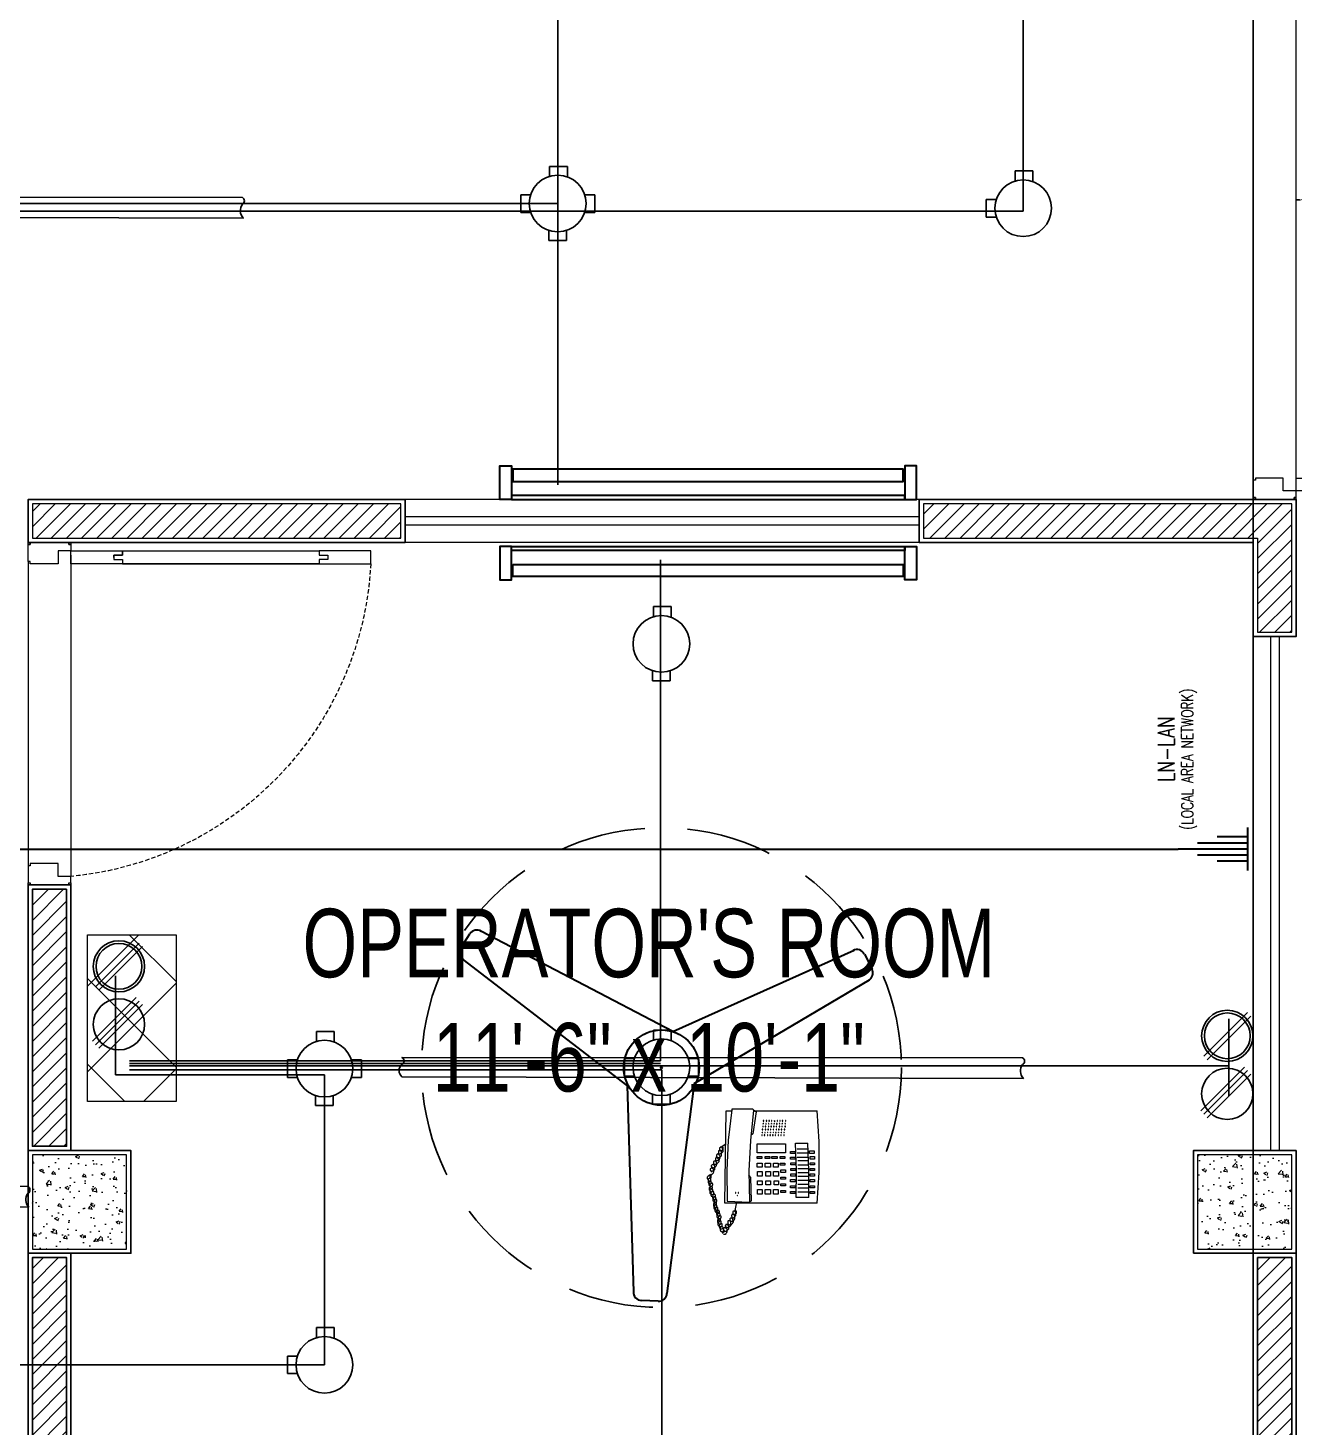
# Model space of a CAD drawing. Header units: inches. Extents: x 1078 to 5607, y 633 to 1543.
# Drawn here: x 1781.8 to 1929.5, y 1075.5 to 1238.9 of the extents above; entities that cross this region are included whole.
import ezdxf

# ---------------------------------------------------------------- set-up
doc = ezdxf.new("R2010")
doc.units = ezdxf.units.IN
doc.header["$MEASUREMENT"] = 0
doc.linetypes.add('DASHED', pattern=[0.75, 0.5, -0.25])
doc.linetypes.add('PHANTOMX2', pattern=[5, 2.5, -0.5, 0.5, -0.5, 0.5, -0.5])
doc.layers.get('Defpoints').update_dxf_attribs({"lineweight": 0})
for name, color, linetype in [('Cables', 7, 'Continuous'), ('COLLUM', 1, 'Continuous'), ('Layer 1', 7, 'Continuous'), ('Sockets', 7, 'Continuous'), ('wall 05', 3, 'Continuous')]:
    doc.layers.add(name, color=color, linetype=linetype)
for name, color, linetype, lineweight in [('dim-8', 18, 'Continuous', 15), ('DOOR', 115, 'Continuous', 15), ('E-CF-Ceiling-Fan', 42, 'Continuous', 30), ('E-LAN', 6, 'Continuous', 30), ('E-WTL-Wall-Tube-Light', 7, 'Continuous', 30), ('Glass', 142, 'Continuous', 9), ('grid', 9, 'Continuous', 13), ('HACTH', 8, 'Continuous', 9), ('Parapet', 6, 'Continuous', 15), ('Plaster Line', 5, 'Continuous', 15), ('Switchboard', 30, 'Continuous', 13), ('WINDOW', 140, 'Continuous', 9)]:
    doc.layers.add(name, color=color, linetype=linetype, lineweight=lineweight)
doc.styles.add('Swiss721', font='swisscl.ttf')
doc.styles.add('TAVE1', font='ROMANS.shx', dxfattribs={"width": 0.75})
pattern_1 = [(45, (-138306.2722, -170547.4057), (-0.8838834765, 0.8838834765), [])]

# ---------------------------------------------------------------- blocks, each defined once
blk = doc.blocks.new('A$C0AFB10A6')
at = {"layer": 'Defpoints'}
for points in [[(0.25, 72), (0.25, 71.75), (0, 71.75), (0, 72)], [(5, 72), (5, 71.75), (4.75, 71.75), (4.75, 72)], [(0.25, 2), (0.25, 2.25), (0, 2.25), (0, 2)], [(5, 2), (5, 2.25), (4.75, 2.25), (4.75, 2)]]:
    blk.add_lwpolyline(points, close=True, dxfattribs=at)
at = {"layer": 'DOOR'}
for points in [[(5, 71), (3.5, 71), (3.5, 69.5), (0.25, 69.5), (0.25, 69.75), (0, 69.75), (0, 71.75), (0.25, 71.75), (0.25, 72), (4.75, 72), (4.75, 71.75), (5, 71.75), (5, 71)], [(10, 70.25), (10, 70), (11, 70), (11, 69.5), (5, 69.5), (5, 71), (11, 71), (11, 70.5), (10, 70.5), (10, 70.25), (10, 70.5), (11, 70.5), (11, 71), (32, 71), (32, 70.5), (33, 70.5), (33, 70), (32, 70), (32, 69.5), (11, 69.5), (40, 69.5), (40, 70), (35.99, 70.5), (35.99, 71), (32, 71)], [(5, 3), (3.5, 3), (3.5, 4.5), (0.25, 4.5), (0.25, 4.25), (0, 4.25), (0, 2.25), (0.25, 2.25), (0.25, 2), (4.75, 2), (4.75, 2.25), (5, 2.25), (5, 3)], [(10, 3.75), (10, 3.5), (11, 3.5), (11, 3), (5, 3), (5, 4.5), (11, 4.5), (11, 4), (10, 4), (10, 3.75), (10, 4), (11, 4), (11, 4.5), (32, 4.5), (32, 4), (33, 4), (33, 3.5), (32, 3.5), (32, 3), (11, 3), (40, 3), (40, 3.5), (35.99, 4), (35.99, 4.5), (32, 4.5)]]:
    blk.add_lwpolyline(points, dxfattribs=at)
at = {"layer": 'DOOR', "linetype": 'DASHED', "lineweight": 0}
for centre, start, end in [((5.83, 71.2), 268.6039, 357.1539), ((5.83, 2.8), 2.8461, 91.3961)]:
    blk.add_arc(centre, 34.21, start, end, dxfattribs=at)
at = {"layer": 'HACTH', "lineweight": 0, "ltscale": 10}
for p, q in [((5, 3), (5, 71)), ((0, 3.03), (0, 69.75))]:
    blk.add_line(p, q, dxfattribs=at)
blk = doc.blocks.new('A$C5AAA0143')
at = {"layer": 'Defpoints'}
for points in [[(-39.75, 5), (-40, 5), (-40, 4.75), (-39.75, 4.75)], [(0, 5), (-0.25, 5), (-0.25, 4.75), (0, 4.75)], [(-39.75, 0.25), (-40, 0.25), (-40, 0), (-39.75, 0)], [(0, 0.25), (-0.25, 0.25), (-0.25, 0), (0, 0)]]:
    blk.add_lwpolyline(points, close=True, dxfattribs=at)
at = {"layer": 'DOOR'}
for points in [[(-1.75, 10), (-2, 10), (-2, 11), (-2.5, 11), (-2.5, 5), (-1, 5), (-1, 11), (-1.5, 11), (-1.5, 10), (-1.75, 10), (-1.5, 10), (-1.5, 11), (-1, 11), (-1, 33.99), (-1.5, 33.99), (-1.5, 34.99), (-2, 34.99), (-2, 33.99), (-2.5, 33.99), (-2.5, 11), (-2.5, 39.99), (-1, 39.99), (-1, 33.99)], [(-39, 5), (-39, 3.5), (-37.5, 3.5), (-37.5, 0.25), (-37.75, 0.25), (-37.75, 0), (-39.75, 0), (-39.75, 0.25), (-40, 0.25), (-40, 4.75), (-39.75, 4.75), (-39.75, 5), (-39, 5)], [(-1, 5), (-1, 3.5), (-2.5, 3.5), (-2.5, 0.25), (-2.25, 0.25), (-2.25, 0), (-0.25, 0), (-0.25, 0.25), (0, 0.25), (0, 4.75), (-0.25, 4.75), (-0.25, 5), (-1, 5)]]:
    blk.add_lwpolyline(points, dxfattribs=at)
at = {"layer": 'DOOR', "linetype": 'DASHED', "lineweight": 0}
blk.add_arc((-0.49, 1.36), 38.68, 92.9729, 174.603, dxfattribs=at)
at = {"layer": 'HACTH', "lineweight": 0, "ltscale": 10}
for p, q in [((-1.5, 5), (-39, 5)), ((-2.25, 0), (-37.75, 0))]:
    blk.add_line(p, q, dxfattribs=at)
blk = doc.blocks.new('CF')
for p, q in [((-23.84, 14.22), (-22.76, 15.89)), ((1.35, 4.29), (-21.39, 16.19)), ((1.35, 4.29), (22.9, 13.97)), ((24.1, 13.48), (25.01, 11.71)), ((-4.07, -2.11), (-23.55, 12.84)), ((3.87, -1.9), (24.71, 10.43)), ((-4.07, -2.11), (-3.33, -26.62)), ((3.87, -1.9), (0.65, -26.82)), ((-0.39, -27.76), (-2.38, -27.66))]:
    blk.add_line(p, q)
for radius in [4.48, 0.0888]:
    blk.add_circle((0, 0), radius)
for centre, radius, start, end in [((-21.93, 15.35), 0.996, 57.1351, 147.1351), ((-23.01, 13.68), 0.996, 147.1351, 237.1351), ((23.21, 13.03), 0.996, 27.1351, 117.1351), ((24.09, 11.25), 1.03, 299.2548, 26.4357), ((-2.33, -26.67), 0.996, 177.1351, 267.1351), ((-0.34, -26.77), 0.996, 267.1351, 357.1351)]:
    blk.add_arc(centre, radius, start, end)
blk = doc.blocks.new('A$C63C712C3')
at = {"ltscale": 2}
for p, q in [((39.8, 42), (33.8, 42)), ((39.8, 15.9), (33.8, 15.9)), ((1230.6, 42), (1236.6, 42)), ((1230.6, 15.9), (1236.6, 15.9))]:
    blk.add_line(p, q, dxfattribs=at)
for points in [[(35.5, 102.6), (0, 102.6), (0, 0), (35.5, 0)], [(35.5, 102.6), (1235.5, 102.6), (1235.5, 90.2), (35.5, 90.2)], [(1235.5, 102.6), (1270.9, 102.6), (1270.9, 0), (1235.5, 0)], [(39.8, 47.6), (1230.6, 47.6), (1230.6, 10.1), (39.8, 10.1)]]:
    blk.add_lwpolyline(points, close=True, dxfattribs=at)
blk = doc.blocks.new('TELEPHONE')
at = {"layer": 'Layer 1', "lineweight": 9}
for points in [[(10.26, 13.32), (10.14, 13.32), (10.08, 13.26), (10.02, 13.26), (9.96, 13.2), (9.9, 13.14), (9.84, 13.08), (9.78, 12.96), (9.78, 12.84), (9.84, 12.72), (9.84, 12.66), (9.9, 12.6), (9.96, 12.54)], [(10.5, 13.62), (10.32, 13.62), (10.26, 13.56), (10.2, 13.5), (10.08, 13.38), (10.08, 13.02), (10.14, 12.9), (10.2, 12.84)], [(10.44, 13.08), (10.44, 13.14), (10.38, 13.2), (10.32, 13.26), (10.26, 13.26), (10.2, 13.32), (10.14, 13.32)], [(10.74, 14.04), (10.68, 14.04), (10.56, 13.98), (10.5, 13.98), (10.32, 13.8), (10.32, 13.5), (10.38, 13.38), (10.38, 13.32), (10.44, 13.26)], [(10.44, 13.26), (10.68, 13.26), (10.68, 13.38), (10.74, 13.38)], [(10.44, 12.96), (10.44, 13.08)], [(10.92, 14.4), (10.74, 14.4), (10.62, 14.34), (10.62, 14.28), (10.56, 14.22), (10.5, 14.1), (10.5, 13.86), (10.56, 13.8), (10.62, 13.74), (10.68, 13.68)], [(10.68, 13.5), (10.68, 13.56), (10.62, 13.62), (10.5, 13.62)], [(10.92, 13.92), (10.86, 13.98), (10.8, 14.04), (10.68, 14.04)], [(10.68, 13.68), (10.74, 13.68), (10.74, 13.62), (10.8, 13.62), (10.8, 13.68), (10.86, 13.68), (10.92, 13.74), (10.92, 13.8)], [(10.74, 13.38), (10.74, 13.44), (10.68, 13.5)], [(10.8, 14.1), (10.8, 14.04), (10.98, 14.04), (10.98, 14.1), (11.04, 14.1), (11.04, 14.34)], [(11.1, 13.5), (11.16, 13.5), (11.28, 13.62), (11.28, 13.68), (11.34, 13.68), (11.34, 13.98), (11.28, 13.98), (11.28, 14.04), (11.22, 14.1), (11.16, 14.1), (11.1, 14.16), (10.92, 14.16), (10.86, 14.1), (10.8, 14.1)], [(10.92, 13.8), (10.92, 13.92)], [(11.1, 13.8), (11.04, 13.8), (11.04, 13.74), (10.98, 13.68), (10.98, 13.62), (11.04, 13.56)], [(11.04, 13.56), (11.04, 13.5), (11.1, 13.5)], [(11.16, 13.2), (11.28, 13.2), (11.34, 13.26), (11.46, 13.38), (11.46, 13.56), (11.4, 13.62), (11.4, 13.68), (11.34, 13.74), (11.28, 13.74), (11.28, 13.8), (11.1, 13.8)], [(11.22, 13.5), (11.16, 13.5), (11.1, 13.44)], [(11.1, 13.44), (11.1, 13.26)], [(11.1, 13.26), (11.1, 13.2), (11.16, 13.2)], [(11.22, 12.96), (11.22, 12.9), (11.4, 12.9), (11.46, 12.96), (11.52, 13.02), (11.52, 13.08), (11.58, 13.14), (11.58, 13.32), (11.52, 13.38), (11.52, 13.44), (11.46, 13.44), (11.4, 13.5), (11.16, 13.5)], [(11.34, 13.2), (11.28, 13.2), (11.28, 13.14), (11.22, 13.14), (11.22, 12.96)], [(11.34, 12.6), (11.46, 12.6), (11.52, 12.66), (11.58, 12.72), (11.64, 12.78), (11.64, 13.02), (11.58, 13.08), (11.52, 13.14), (11.46, 13.2), (11.34, 13.2)], [(9.66, 12.06), (9.54, 12.06), (9.42, 11.94), (9.42, 11.7), (9.48, 11.7), (9.48, 11.64), (9.6, 11.64)], [(9.42, 10.68), (9.6, 11.64)], [(9.9, 12.48), (9.72, 12.48), (9.48, 12.24), (9.48, 11.88), (9.6, 11.76)], [(10.02, 12.9), (9.9, 12.9), (9.78, 12.84), (9.72, 12.78), (9.66, 12.72), (9.66, 12.66), (9.6, 12.6), (9.6, 12.36), (9.66, 12.24), (9.66, 12.18), (9.72, 12.12)], [(9.6, 11.76), (9.66, 11.7), (9.78, 11.7), (9.78, 11.76), (9.84, 11.76), (9.84, 11.82)], [(9.84, 12), (9.78, 12.06), (9.66, 12.06)], [(9.72, 12.12), (9.96, 12.12), (9.96, 12.18), (10.02, 12.24)], [(9.96, 12.36), (9.96, 12.48), (9.78, 12.48)], [(9.84, 11.82), (9.84, 12)], [(10.02, 12.24), (10.02, 12.3), (9.96, 12.36)], [(10.2, 12.78), (10.14, 12.84), (10.14, 12.9), (10.02, 12.9)], [(10.2, 12.84), (10.38, 12.84), (10.44, 12.9), (10.44, 12.96)], [(11.34, 12.6), (11.28, 12.54), (11.22, 12.48), (11.22, 12.3)], [(11.22, 12.3), (11.28, 12.3), (11.28, 12.24)], [(11.4, 12.84), (11.28, 12.84), (11.28, 12.78)], [(11.28, 12.24), (11.34, 12.24), (11.4, 12.3), (11.46, 12.3), (11.52, 12.36), (11.52, 12.42), (11.58, 12.48), (11.58, 12.66), (11.52, 12.72), (11.52, 12.78), (11.46, 12.84), (11.4, 12.84)], [(11.28, 12.78), (11.28, 12.66), (11.34, 12.6)], [(11.4, 11.94), (11.46, 11.94), (11.52, 12), (11.58, 12), (11.64, 12.06), (11.64, 12.12), (11.7, 12.18), (11.7, 12.42), (11.64, 12.42), (11.64, 12.48), (11.58, 12.54), (11.52, 12.54), (11.46, 12.6), (11.34, 12.6)], [(11.4, 12.24), (11.34, 12.18), (11.34, 12.06), (11.4, 12)], [(11.46, 11.64), (11.52, 11.64), (11.58, 11.7), (11.64, 11.7), (11.7, 11.76), (11.7, 11.82), (11.76, 11.88), (11.76, 12.06), (11.7, 12.12), (11.7, 12.18), (11.64, 12.24), (11.58, 12.24), (11.52, 12.3), (11.46, 12.3), (11.4, 12.24)], [(11.4, 12), (11.4, 11.94)], [(11.46, 11.94), (11.4, 11.88), (11.4, 11.7)], [(11.4, 11.7), (11.46, 11.7), (11.46, 11.64)], [(11.52, 12), (11.46, 11.94)], [(11.64, 11.28), (11.76, 11.28), (11.82, 11.34), (11.88, 11.4), (11.88, 11.46), (11.94, 11.52), (11.94, 11.7), (11.88, 11.76), (11.88, 11.82), (11.82, 11.82), (11.76, 11.88), (11.52, 11.88)], [(11.64, 11.58), (11.58, 11.52)], [(11.58, 11.52), (11.58, 11.34)], [(11.7, 11.7), (11.7, 11.64), (11.64, 11.64)], [(11.76, 10.98), (11.82, 10.98), (11.88, 11.04), (11.94, 11.04), (12, 11.1), (12, 11.16), (12.06, 11.22), (12.06, 11.4), (12, 11.46), (12, 11.52), (11.94, 11.52), (11.88, 11.58), (11.82, 11.58), (11.76, 11.64), (11.7, 11.64), (11.64, 11.58), (11.7, 11.58)], [(0, 10.8), (-0.24, 7.2), (-0.24, 3.6), (0, 0)], [(0, 10.8), (10.8, 10.8)], [(0.96, 10.14), (2.46, 10.14)], [(0.96, 10.14), (0.96, 6.96), (1.08, 3.78)], [(2.46, 10.14), (2.4, 6.96), (2.52, 3.78)], [(7.44, -0.06), (7.8, 3.48), (7.98, 7.02), (7.92, 10.62)], [(7.68, 10.5), (7.92, 10.68)], [(7.68, 10.5), (7.74, 7.8), (7.98, 7.5)], [(7.98, 10.68), (7.92, 10.68), (7.92, 10.62)], [(10.44, 10.56), (7.98, 10.68)], [(9.3, 9.9), (9.36, 9.84), (9.36, 9.9), (9.3, 9.9)], [(9.96, -0.12), (10.38, 3.42), (10.56, 6.96), (10.5, 10.5)], [(10.5, 10.5), (10.5, 10.56), (10.44, 10.56)], [(10.8, 10.8), (10.62, 0)], [(11.58, 11.34), (11.58, 11.28), (11.64, 11.28)], [(11.76, 11.28), (11.7, 11.22), (11.7, 11.04)], [(11.7, 11.04), (11.76, 10.98)], [(11.76, 10.62), (11.7, 10.56), (11.7, 10.38)], [(11.7, 10.38), (11.76, 10.38), (11.76, 10.32)], [(11.82, 11.34), (11.82, 11.28), (11.76, 11.28)], [(11.88, 10.92), (11.76, 10.92), (11.76, 10.86)], [(11.76, 10.32), (11.82, 10.32), (11.88, 10.38), (11.94, 10.38), (12, 10.44), (12, 10.5), (12.06, 10.56), (12.06, 10.74), (12, 10.8), (12, 10.86), (11.94, 10.92), (11.88, 10.92)], [(11.76, 10.86), (11.76, 10.74)], [(11.76, 10.74), (11.82, 10.68)], [(11.82, 10.68), (11.76, 10.62)], [(11.82, 10.68), (11.94, 10.68), (12.06, 10.8), (12.12, 10.86), (12.12, 11.1), (12.06, 11.16), (12, 11.22), (12, 11.28), (11.88, 11.28), (11.82, 11.34)], [(11.88, 10.08), (11.88, 10.02), (11.94, 10.02), (12, 10.08), (12.06, 10.08), (12.12, 10.14), (12.12, 10.2), (12.18, 10.26), (12.18, 10.5), (12.12, 10.5), (12.12, 10.56), (12.06, 10.62), (12, 10.62), (11.94, 10.68), (11.82, 10.68)], [(11.94, 10.38), (11.88, 10.38), (11.88, 10.32), (11.82, 10.26), (11.82, 10.14), (11.88, 10.08)], [(11.94, 10.02), (11.88, 9.96), (11.88, 9.84), (11.94, 9.78), (11.94, 9.72)], [(11.94, 9.72), (12, 9.72), (12.06, 9.78), (12.12, 9.78), (12.18, 9.84), (12.18, 9.9), (12.24, 9.96), (12.24, 10.2), (12.18, 10.2), (12.18, 10.26), (12.12, 10.32), (12.06, 10.32), (12, 10.38), (11.94, 10.38)], [(12, 10.08), (11.94, 10.02)], [(12.12, 9.42), (12.18, 9.42), (12.24, 9.48), (12.3, 9.48), (12.36, 9.54), (12.42, 9.6), (12.42, 9.84), (12.36, 9.9), (12.36, 9.96), (12.3, 9.96), (12.24, 10.02), (12.18, 10.02), (12.12, 10.08), (12.06, 10.08), (12, 10.02)], [(0.84, 9.42), (0.3, 9.42), (0.3, 9.66), (0.84, 9.66)], [(0.84, 8.76), (0.3, 8.76), (0.3, 9), (0.84, 9)], [(0.84, 8.04), (0.3, 8.04), (0.3, 8.28), (0.84, 8.28)], [(0.84, 9.66), (0.84, 9.42)], [(0.84, 9), (0.84, 8.76)], [(0.84, 8.28), (0.84, 8.04)], [(2.28, 9.48), (1.08, 9.48)], [(2.28, 9), (1.08, 9)], [(2.28, 8.58), (1.08, 8.58)], [(3.12, 9.42), (2.58, 9.42), (2.58, 9.66), (3.12, 9.66)], [(3.12, 8.76), (2.58, 8.76), (2.58, 9), (3.12, 9)], [(3.12, 8.04), (2.58, 8.04), (2.58, 8.28), (3.12, 8.28)], [(3.12, 9.66), (3.12, 9.42)], [(3.12, 9), (3.12, 8.76)], [(3.12, 8.28), (3.12, 8.04)], [(4.26, 9.3), (3.72, 9.3), (3.72, 9.54), (4.26, 9.54)], [(4.26, 8.52), (3.72, 8.52), (3.72, 8.76), (4.26, 8.76)], [(4.26, 9.54), (4.26, 9.3)], [(4.26, 8.76), (4.26, 8.52)], [(4.5, 8.64), (5.04, 8.64)], [(4.5, 8.16), (4.5, 8.64)], [(4.56, 9.72), (5.1, 9.72)], [(4.56, 9.18), (4.56, 9.72)], [(5.1, 9.18), (4.56, 9.18)], [(5.04, 8.64), (5.04, 8.16)], [(5.1, 9.72), (5.1, 9.18)], [(6.06, 9.18), (5.46, 9.18), (5.46, 9.72), (6.06, 9.72)], [(6, 8.16), (5.46, 8.16), (5.46, 8.64), (6, 8.64)], [(6, 8.64), (6, 8.16)], [(6.06, 9.72), (6.06, 9.18)], [(6.96, 9.18), (6.42, 9.18), (6.42, 9.72), (6.96, 9.72)], [(6.96, 8.16), (6.42, 8.16), (6.42, 8.64), (6.96, 8.64)], [(6.96, 9.72), (6.96, 9.18)], [(6.96, 8.64), (6.96, 8.16)], [(9.24, 9.6), (9.18, 9.6), (9.18, 9.54), (9.24, 9.54), (9.24, 9.6)], [(9.18, 9.6), (9.18, 9.6)], [(9.54, 9.6), (9.48, 9.6), (9.48, 9.54), (9.54, 9.54), (9.54, 9.6)], [(9.48, 9.6), (9.48, 9.6)], [(12.12, 9.72), (12.06, 9.66), (12.06, 9.48)], [(12.06, 9.48), (12.12, 9.48), (12.12, 9.42)], [(12.18, 9.78), (12.12, 9.72)], [(12.3, 9.48), (12.3, 9.42), (12.24, 9.42), (12.24, 9.36), (12.18, 9.3), (12.18, 9.24), (12.24, 9.18)], [(12.3, 8.82), (12.24, 8.76), (12.24, 8.7), (12.18, 8.64), (12.18, 8.58), (12.24, 8.52)], [(12.36, 9.06), (12.3, 9.06), (12.24, 9)], [(12.24, 9), (12.24, 8.94), (12.3, 8.88), (12.3, 8.82), (12.36, 8.82)], [(12.24, 8.52), (12.24, 8.46), (12.3, 8.46)], [(12.36, 8.82), (12.42, 8.82), (12.42, 8.88), (12.48, 8.88), (12.6, 9), (12.6, 9.24), (12.54, 9.3), (12.54, 9.36), (12.48, 9.42), (12.42, 9.42), (12.36, 9.48), (12.3, 9.48)], [(12.3, 8.46), (12.36, 8.46), (12.42, 8.52), (12.48, 8.58), (12.54, 8.64), (12.54, 8.94), (12.42, 9.06), (12.36, 9.06)], [(12.42, 8.52), (12.36, 8.46)], [(12.36, 8.46), (12.36, 8.22)], [(12.36, 8.22), (12.36, 8.16), (12.42, 8.16)], [(12.42, 7.5), (12.6, 7.5), (12.72, 7.62), (12.78, 7.62), (12.78, 7.68), (12.84, 7.74), (12.84, 7.92), (12.78, 7.98), (12.78, 8.04), (12.72, 8.1), (12.66, 8.16), (12.6, 8.16), (12.48, 8.22)], [(12.48, 8.22), (12.42, 8.22), (12.42, 8.16)], [(0.84, 7.38), (0.3, 7.38), (0.3, 7.62), (0.84, 7.62)], [(0.84, 6.72), (0.3, 6.72), (0.3, 6.96), (0.84, 6.96)], [(0.84, 7.62), (0.84, 7.38)], [(0.84, 6.96), (0.84, 6.72)], [(2.28, 8.1), (1.08, 8.1)], [(2.28, 7.62), (1.08, 7.62)], [(2.28, 7.2), (1.08, 7.2)], [(2.28, 6.72), (1.08, 6.72)], [(3.06, 7.38), (2.52, 7.38), (2.52, 7.62), (3.06, 7.62)], [(3.06, 6.72), (2.52, 6.72), (2.52, 6.96), (3.06, 6.96)], [(3.06, 7.62), (3.06, 7.38)], [(3.06, 6.96), (3.06, 6.72)], [(4.26, 7.74), (3.72, 7.74), (3.72, 7.98), (4.26, 7.98)], [(4.26, 6.9), (3.72, 6.9), (3.72, 7.2), (4.26, 7.2)], [(4.26, 7.98), (4.26, 7.74)], [(4.26, 7.2), (4.26, 6.9)], [(5.04, 8.16), (4.5, 8.16)], [(4.5, 7.62), (5.1, 7.62)], [(4.5, 7.08), (4.5, 7.62)], [(5.1, 7.08), (4.5, 7.08)], [(4.56, 6.6), (5.1, 6.6)], [(4.56, 6.12), (4.56, 6.6)], [(5.1, 7.62), (5.1, 7.08)], [(5.1, 6.6), (5.1, 6.12)], [(6, 7.08), (5.46, 7.08), (5.46, 7.62), (6, 7.62)], [(6.06, 6.12), (5.46, 6.12), (5.46, 6.6), (6.06, 6.6)], [(6, 7.62), (6, 7.08)], [(6.06, 6.6), (6.06, 6.12)], [(6.96, 7.08), (6.42, 7.08), (6.42, 7.62), (6.96, 7.62)], [(7.02, 6.12), (6.42, 6.12), (6.42, 6.6), (7.02, 6.6)], [(6.96, 7.62), (6.96, 7.08)], [(7.02, 6.6), (7.02, 6.12)], [(12.18, 6.66), (12.06, 6.66), (12, 6.6), (11.94, 6.6), (11.88, 6.54), (11.82, 6.48), (11.76, 6.42), (11.76, 6.36), (11.7, 6.24), (11.7, 6.18), (11.76, 6.12), (11.76, 6), (11.88, 5.88)], [(12.36, 7.08), (12.3, 7.02), (12.12, 7.02), (12.06, 6.96), (12, 6.9), (11.94, 6.84), (11.94, 6.48), (12, 6.42), (12, 6.36), (12.06, 6.3)], [(12.36, 7.44), (12.3, 7.44), (12.12, 7.26), (12.12, 7.2), (12.06, 7.14), (12.06, 6.9), (12.12, 6.84), (12.18, 6.78), (12.24, 6.72)], [(12.06, 6.3), (12.12, 6.3), (12.18, 6.24), (12.24, 6.3), (12.3, 6.3), (12.3, 6.36), (12.36, 6.42), (12.36, 6.48), (12.3, 6.54)], [(12.3, 6.54), (12.3, 6.6), (12.24, 6.6), (12.24, 6.66), (12.12, 6.66)], [(12.48, 6.96), (12.42, 6.96), (12.42, 7.02), (12.36, 7.02), (12.36, 7.08), (12.3, 7.08), (12.24, 7.02)], [(12.24, 6.72), (12.24, 6.66), (12.36, 6.66), (12.36, 6.72), (12.42, 6.72), (12.48, 6.78), (12.48, 6.84)], [(12.48, 7.86), (12.42, 7.86), (12.36, 7.8)], [(12.36, 7.8), (12.36, 7.5), (12.42, 7.5)], [(12.42, 8.16), (12.42, 7.92)], [(12.42, 7.92), (12.42, 7.86), (12.48, 7.86)], [(12.48, 6.84), (12.48, 6.96)], [(0.84, 6.06), (0.3, 6.06), (0.3, 6.3), (0.84, 6.3)], [(0.84, 5.34), (0.3, 5.34), (0.3, 5.64), (0.84, 5.64)], [(0.9, 4.68), (0.36, 4.68), (0.36, 4.98), (0.9, 4.98)], [(0.84, 6.3), (0.84, 6.06)], [(0.84, 5.64), (0.84, 5.34)], [(0.9, 4.98), (0.9, 4.68)], [(2.28, 6.3), (1.08, 6.3)], [(2.28, 5.82), (1.08, 5.82)], [(2.34, 5.4), (1.08, 5.4)], [(2.34, 4.92), (1.14, 4.92)], [(3.06, 6.06), (2.52, 6.06), (2.52, 6.3), (3.06, 6.3)], [(3.12, 5.4), (2.58, 5.4), (2.58, 5.64), (3.12, 5.64)], [(3.12, 4.74), (2.58, 4.74), (2.58, 4.98), (3.12, 4.98)], [(3.06, 6.3), (3.06, 6.06)], [(3.12, 5.64), (3.12, 5.4)], [(3.12, 4.98), (3.12, 4.74)], [(3.72, 4.92), (7.02, 4.92)], [(3.72, 3.84), (3.72, 4.92)], [(4.32, 6.12), (3.78, 6.12), (3.78, 6.36), (4.32, 6.36)], [(4.32, 5.34), (3.78, 5.34), (3.78, 5.58), (4.32, 5.58)], [(4.32, 6.36), (4.32, 6.12)], [(4.32, 5.58), (4.32, 5.34)], [(5.1, 6.12), (4.56, 6.12)], [(4.68, 5.58), (5.28, 5.58)], [(4.68, 5.34), (4.68, 5.58)], [(5.28, 5.34), (4.68, 5.34)], [(5.28, 5.58), (5.28, 5.34)], [(6.06, 5.34), (5.52, 5.34), (5.52, 5.58), (6.06, 5.58)], [(6.06, 5.58), (6.06, 5.34)], [(7.02, 5.34), (6.48, 5.34), (6.48, 5.58), (7.02, 5.58)], [(7.02, 5.58), (7.02, 5.34)], [(7.02, 4.92), (7.02, 3.84)], [(11.46, 5.04), (11.34, 5.04), (11.28, 4.98), (11.22, 4.98), (10.98, 4.74), (10.98, 4.56), (11.04, 4.5), (11.04, 4.38), (11.16, 4.26)], [(11.58, 5.46), (11.52, 5.46), (11.4, 5.4), (11.34, 5.4), (11.28, 5.34), (11.22, 5.28), (11.16, 5.22), (11.16, 4.8), (11.28, 4.68)], [(11.76, 5.82), (11.64, 5.82), (11.52, 5.76), (11.46, 5.76), (11.4, 5.7), (11.4, 5.58), (11.34, 5.52), (11.34, 5.28), (11.4, 5.22), (11.46, 5.16), (11.46, 5.1)], [(11.52, 4.92), (11.52, 4.98), (11.46, 4.98), (11.46, 5.04), (11.34, 5.04)], [(11.94, 6.24), (11.76, 6.24), (11.7, 6.18), (11.46, 5.94), (11.46, 5.76), (11.52, 5.7), (11.52, 5.64), (11.58, 5.52), (11.64, 5.52)], [(11.46, 5.1), (11.52, 5.1), (11.52, 5.04), (11.64, 5.04), (11.64, 5.1), (11.7, 5.1), (11.7, 5.16), (11.76, 5.16), (11.76, 5.22)], [(11.76, 5.34), (11.7, 5.34), (11.7, 5.4), (11.64, 5.4), (11.64, 5.46), (11.52, 5.46)], [(11.52, 4.8), (11.52, 4.92)], [(11.64, 5.52), (11.64, 5.46), (11.82, 5.46), (11.82, 5.52), (11.88, 5.52), (11.88, 5.7)], [(11.88, 5.7), (11.88, 5.76), (11.82, 5.76), (11.82, 5.82), (11.7, 5.82)], [(11.76, 5.22), (11.76, 5.34)], [(12.12, 6.12), (12.12, 6.18), (12.06, 6.18), (12.06, 6.24), (11.94, 6.24)], [(2.52, 3.78), (1.08, 3.78)], [(2.34, 4.44), (1.14, 4.44)], [(7.02, 3.84), (3.72, 3.84)], [(11.1, 4.14), (10.68, 3.84)], [(11.22, 4.62), (11.1, 4.62), (10.98, 4.5), (10.98, 4.26), (11.04, 4.2), (11.1, 4.2), (11.1, 4.14)], [(11.16, 4.26), (11.34, 4.26), (11.34, 4.32), (11.4, 4.32), (11.4, 4.5)], [(11.4, 4.5), (11.4, 4.56), (11.34, 4.56), (11.34, 4.62), (11.22, 4.62)], [(11.28, 4.68), (11.52, 4.68), (11.52, 4.8)], [(3.72, 1.8), (3.78, 1.8), (3.78, 1.86), (3.72, 1.86), (3.72, 1.8)], [(3.78, 2.16), (3.84, 2.16), (3.84, 2.22), (3.78, 2.22), (3.78, 2.16)], [(3.84, 2.82), (3.9, 2.82), (3.9, 2.88), (3.84, 2.88), (3.84, 2.82)], [(4.08, 1.8), (4.14, 1.8), (4.14, 1.86), (4.08, 1.86), (4.08, 1.8)], [(4.14, 2.16), (4.2, 2.16), (4.2, 2.22), (4.14, 2.22), (4.14, 2.16)], [(4.2, 2.82), (4.26, 2.82), (4.26, 2.88), (4.2, 2.88), (4.2, 2.82)], [(4.38, 1.8), (4.44, 1.8), (4.44, 1.86), (4.38, 1.86), (4.38, 1.8)], [(4.44, 2.16), (4.5, 2.16), (4.5, 2.22), (4.44, 2.22), (4.44, 2.16)], [(4.5, 2.82), (4.56, 2.82), (4.56, 2.88), (4.5, 2.88), (4.5, 2.82)], [(4.74, 2.16), (4.8, 2.16), (4.8, 2.22), (4.74, 2.22), (4.74, 2.16)], [(4.74, 1.8), (4.8, 1.8), (4.8, 1.86), (4.74, 1.86), (4.74, 1.8)], [(4.8, 2.52), (4.86, 2.52), (4.86, 2.58), (4.8, 2.58), (4.8, 2.52)], [(4.86, 2.82), (4.92, 2.82), (4.92, 2.88), (4.86, 2.88), (4.86, 2.82)], [(5.04, 1.8), (5.1, 1.8), (5.1, 1.86), (5.04, 1.86), (5.04, 1.8)], [(5.1, 2.52), (5.16, 2.52), (5.16, 2.58), (5.1, 2.52)], [(5.1, 2.16), (5.16, 2.16), (5.16, 2.22), (5.1, 2.22), (5.1, 2.16)], [(5.16, 2.82), (5.22, 2.82), (5.22, 2.88), (5.16, 2.88), (5.16, 2.82)], [(5.34, 1.8), (5.4, 1.8), (5.4, 1.86), (5.34, 1.86), (5.34, 1.8)], [(5.4, 2.16), (5.46, 2.16), (5.46, 2.22), (5.4, 2.22), (5.4, 2.16)], [(5.46, 2.82), (5.52, 2.82), (5.52, 2.88), (5.46, 2.88), (5.46, 2.82)], [(5.64, 1.8), (5.7, 1.8), (5.7, 1.86), (5.64, 1.86), (5.64, 1.8)], [(5.7, 2.16), (5.76, 2.16), (5.76, 2.22), (5.7, 2.22), (5.7, 2.16)], [(5.76, 2.82), (5.82, 2.82), (5.82, 2.88), (5.76, 2.88), (5.76, 2.82)], [(5.76, 2.52), (5.82, 2.52), (5.76, 2.58), (5.76, 2.52)], [(6, 2.16), (6.06, 2.16), (6.06, 2.22), (6, 2.22), (6, 2.16)], [(6, 1.8), (6.06, 1.8), (6.06, 1.86), (6, 1.86), (6, 1.8)], [(6.06, 2.52), (6.12, 2.52), (6.12, 2.58), (6.06, 2.58), (6.06, 2.52)], [(6.12, 2.82), (6.18, 2.82), (6.18, 2.88), (6.12, 2.88), (6.12, 2.82)], [(6.3, 1.8), (6.36, 1.8), (6.36, 1.86), (6.3, 1.86), (6.3, 1.8)], [(6.36, 2.16), (6.42, 2.16), (6.42, 2.22), (6.36, 2.22), (6.36, 2.16)], [(6.42, 2.82), (6.48, 2.82), (6.48, 2.88), (6.42, 2.88), (6.42, 2.82)], [(7.14, 0.12), (7.5, 2.7)], [(7.5, 2.7), (7.74, 2.88)], [(7.32, 0), (0, 0)], [(3.72, 1.2), (3.66, 1.2), (3.66, 1.14), (3.72, 1.14), (3.72, 1.2)], [(3.66, 1.2), (3.66, 1.2)], [(3.72, 1.5), (3.78, 1.5), (3.72, 1.56), (3.72, 1.5)], [(4.08, 1.2), (4.02, 1.2), (4.02, 1.14), (4.08, 1.14), (4.08, 1.2)], [(4.02, 1.2), (4.02, 1.2)], [(4.38, 1.2), (4.32, 1.2), (4.32, 1.14), (4.38, 1.14), (4.38, 1.2)], [(4.32, 1.2), (4.32, 1.2)], [(4.38, 1.5), (4.44, 1.5), (4.38, 1.56), (4.38, 1.5)], [(4.68, 1.2), (4.62, 1.2), (4.62, 1.14), (4.68, 1.14), (4.68, 1.2)], [(4.62, 1.2), (4.62, 1.2)], [(4.68, 1.5), (4.74, 1.5), (4.74, 1.56), (4.68, 1.56), (4.68, 1.5)], [(4.92, 1.2), (4.98, 1.2), (4.98, 1.14), (5.04, 1.2), (4.92, 1.2)], [(5.34, 1.2), (5.28, 1.2), (5.28, 1.14), (5.34, 1.14), (5.34, 1.2)], [(5.28, 1.2), (5.28, 1.2)], [(5.64, 1.2), (5.58, 1.2), (5.58, 1.14), (5.64, 1.14), (5.64, 1.2)], [(5.58, 1.2), (5.58, 1.2)], [(5.64, 1.5), (5.7, 1.5), (5.64, 1.56), (5.64, 1.5)], [(5.94, 1.2), (5.88, 1.2), (5.88, 1.14), (5.94, 1.14), (5.94, 1.2)], [(5.88, 1.2), (5.88, 1.2)], [(5.94, 1.5), (6, 1.5), (6, 1.56), (5.94, 1.56), (5.94, 1.5)], [(6.3, 1.2), (6.24, 1.2), (6.24, 1.14), (6.3, 1.14), (6.3, 1.2)], [(6.24, 1.2), (6.24, 1.2)], [(7.44, -0.12), (7.14, 0.12)], [(10.62, 0), (10.02, 0)], [(7.44, -0.06), (7.44, -0.12), (7.5, -0.18)], [(7.5, -0.18), (9.96, -0.18), (9.96, -0.12)]]:
    blk.add_lwpolyline(points, dxfattribs=at)
for points, knots in [([(9.96, 12.54), (9.96, 12.54), (10.02, 12.54), (10.02, 12.54), (10.18, 12.52), (10.22, 12.56), (10.2, 12.72), (10.2, 12.72), (10.2, 12.78), (10.2, 12.78)], [0, 0, 0, 0, 1, 1, 1, 2, 2, 2, 3, 3, 3, 3]), ([(12.24, 9.18), (12.24, 9.18), (12.24, 9.12), (12.24, 9.12), (12.24, 9.12), (12.36, 9.12), (12.36, 9.12), (12.5, 9.29), (12.56, 9.22), (12.54, 9.42), (12.54, 9.42), (12.54, 9.6), (12.54, 9.6), (12.54, 9.6), (12.48, 9.66), (12.48, 9.66), (12.48, 9.66), (12.42, 9.72), (12.42, 9.72), (12.42, 9.72), (12.3, 9.72), (12.3, 9.72), (12.3, 9.72), (12.24, 9.78), (12.24, 9.78), (12.24, 9.78), (12.18, 9.78), (12.18, 9.78), (12.18, 9.78), (12.12, 9.72), (12.12, 9.72)], [0, 0, 0, 0, 1, 1, 1, 2, 2, 2, 3, 3, 3, 4, 4, 4, 5, 5, 5, 6, 6, 6, 7, 7, 7, 8, 8, 8, 9, 9, 9, 10, 10, 10, 10]), ([(12.42, 8.16), (12.42, 8.16), (12.48, 8.16), (12.48, 8.16), (12.75, 8.43), (12.64, 8.25), (12.66, 8.64), (12.66, 8.64), (12.66, 8.7), (12.66, 8.7), (12.66, 8.7), (12.6, 8.7), (12.6, 8.7), (12.6, 8.7), (12.54, 8.76), (12.54, 8.76), (12.54, 8.76), (12.48, 8.82), (12.48, 8.82), (12.48, 8.82), (12.3, 8.82), (12.3, 8.82)], [0, 0, 0, 0, 1, 1, 1, 2, 2, 2, 3, 3, 3, 4, 4, 4, 5, 5, 5, 6, 6, 6, 7, 7, 7, 7]), ([(12.48, 7.86), (12.48, 7.86), (12.54, 7.86), (12.54, 7.86), (12.81, 8.13), (12.7, 7.96), (12.72, 8.34), (12.72, 8.34), (12.72, 8.4), (12.72, 8.4), (12.72, 8.4), (12.66, 8.4), (12.66, 8.4), (12.66, 8.4), (12.6, 8.46), (12.6, 8.46), (12.6, 8.46), (12.54, 8.46), (12.54, 8.46), (12.54, 8.46), (12.48, 8.52), (12.48, 8.52), (12.48, 8.52), (12.42, 8.52), (12.42, 8.52)], [0, 0, 0, 0, 1, 1, 1, 2, 2, 2, 3, 3, 3, 4, 4, 4, 5, 5, 5, 6, 6, 6, 7, 7, 7, 8, 8, 8, 8]), ([(12.36, 7.44), (12.36, 7.44), (12.42, 7.44), (12.42, 7.44), (12.6, 7.63), (12.52, 7.49), (12.54, 7.8), (12.54, 7.8), (12.48, 7.86), (12.48, 7.86)], [0, 0, 0, 0, 1, 1, 1, 2, 2, 2, 3, 3, 3, 3]), ([(11.88, 5.88), (11.88, 5.88), (11.94, 5.88), (11.94, 5.88), (12.1, 5.86), (12.14, 5.9), (12.12, 6.06), (12.12, 6.06), (12.12, 6.12), (12.12, 6.12)], [0, 0, 0, 0, 1, 1, 1, 2, 2, 2, 3, 3, 3, 3]), ([(3.84, 2.52), (3.84, 2.52), (3.9, 2.52), (3.9, 2.52), (3.9, 2.52), (3.84, 2.52), (3.84, 2.52), (3.84, 2.52), (3.84, 2.58), (3.84, 2.58), (3.84, 2.58), (3.84, 2.52), (3.84, 2.52)], [0, 0, 0, 0, 1, 1, 1, 2, 2, 2, 3, 3, 3, 4, 4, 4, 4]), ([(4.14, 2.52), (4.14, 2.52), (4.2, 2.52), (4.2, 2.52), (4.2, 2.52), (4.2, 2.58), (4.2, 2.58), (4.2, 2.58), (4.2, 2.52), (4.2, 2.52), (4.2, 2.52), (4.14, 2.52), (4.14, 2.52)], [0, 0, 0, 0, 1, 1, 1, 2, 2, 2, 3, 3, 3, 4, 4, 4, 4]), ([(4.5, 2.52), (4.5, 2.52), (4.56, 2.52), (4.56, 2.52), (4.56, 2.52), (4.5, 2.52), (4.5, 2.52), (4.5, 2.52), (4.5, 2.58), (4.5, 2.58), (4.5, 2.58), (4.5, 2.52), (4.5, 2.52)], [0, 0, 0, 0, 1, 1, 1, 2, 2, 2, 3, 3, 3, 4, 4, 4, 4]), ([(5.4, 2.52), (5.4, 2.52), (5.46, 2.52), (5.46, 2.52), (5.46, 2.52), (5.46, 2.58), (5.46, 2.58), (5.46, 2.58), (5.46, 2.52), (5.46, 2.52), (5.46, 2.52), (5.4, 2.52), (5.4, 2.52)], [0, 0, 0, 0, 1, 1, 1, 2, 2, 2, 3, 3, 3, 4, 4, 4, 4]), ([(6.36, 2.52), (6.36, 2.52), (6.42, 2.52), (6.42, 2.52), (6.42, 2.52), (6.42, 2.58), (6.42, 2.58), (6.42, 2.58), (6.42, 2.52), (6.42, 2.52), (6.42, 2.52), (6.36, 2.52), (6.36, 2.52)], [0, 0, 0, 0, 1, 1, 1, 2, 2, 2, 3, 3, 3, 4, 4, 4, 4]), ([(4.02, 1.5), (4.02, 1.5), (4.08, 1.5), (4.08, 1.5), (4.08, 1.5), (4.08, 1.56), (4.08, 1.56), (4.08, 1.56), (4.08, 1.5), (4.08, 1.5), (4.08, 1.5), (4.02, 1.5), (4.02, 1.5)], [0, 0, 0, 0, 1, 1, 1, 2, 2, 2, 3, 3, 3, 4, 4, 4, 4]), ([(4.98, 1.5), (4.98, 1.5), (5.04, 1.5), (5.04, 1.5), (5.04, 1.5), (5.04, 1.56), (5.04, 1.56), (5.04, 1.56), (5.04, 1.5), (5.04, 1.5), (5.04, 1.5), (4.98, 1.5), (4.98, 1.5)], [0, 0, 0, 0, 1, 1, 1, 2, 2, 2, 3, 3, 3, 4, 4, 4, 4]), ([(5.28, 1.5), (5.28, 1.5), (5.34, 1.5), (5.34, 1.5), (5.34, 1.5), (5.34, 1.56), (5.34, 1.56), (5.34, 1.56), (5.34, 1.5), (5.34, 1.5), (5.34, 1.5), (5.28, 1.5), (5.28, 1.5)], [0, 0, 0, 0, 1, 1, 1, 2, 2, 2, 3, 3, 3, 4, 4, 4, 4]), ([(6.24, 1.5), (6.24, 1.5), (6.3, 1.5), (6.3, 1.5), (6.3, 1.5), (6.3, 1.56), (6.3, 1.56), (6.3, 1.56), (6.3, 1.5), (6.3, 1.5), (6.3, 1.5), (6.24, 1.5), (6.24, 1.5)], [0, 0, 0, 0, 1, 1, 1, 2, 2, 2, 3, 3, 3, 4, 4, 4, 4])]:
    blk.add_open_spline(points, degree=3, knots=knots, dxfattribs=at)
blk = doc.blocks.new('ASDSAETR')
for p, q in [((51404, -7188.31), (51404, -7197.3)), ((51404, -7190.29), (51410.36, -7190.29)), ((51404, -7191.55), (51414.43, -7191.55)), ((51404, -7192.81), (51418.49, -7192.81)), ((51404, -7194.07), (51414.43, -7194.07)), ((51404, -7195.33), (51410.36, -7195.33))]:
    blk.add_line(p, q)

msp = doc.modelspace()

# ---------------------------------------------------------------- hatches: boundary and pattern name
at = {"layer": 'HACTH', "lineweight": 0}
h = msp.add_hatch(dxfattribs=at)
h.set_pattern_fill('ANSI31', color=256, scale=10, style=0)
h.set_pattern_definition(pattern_1)
h.paths.add_polyline_path([(1786.28, 1138.31), (1782.28, 1138.31), (1782.28, 1108.31), (1786.28, 1108.31)])
h.paths.add_polyline_path([(1825.28, 1179.31), (1825.28, 1183.31), (1782.28, 1183.31), (1782.28, 1179.31)])
h.paths.add_polyline_path([(1886.28, 1183.31), (1886.28, 1179.31), (1925.28, 1179.31), (1925.28, 1168.31), (1929.28, 1168.31), (1929.28, 1183.31)])
h = msp.add_hatch(dxfattribs=at)
h.set_pattern_fill('AR-CONC', color=256, scale=0.5, style=0)
h.set_pattern_definition([(50, (-133638.433, -171438.5186), (3.586300913, -0.313760675), [0.375, -4.125]), (355, (-133638.433, -171438.5186), (-0.69375667, 3.76096067), [0.3, -3.3]), (100.4514, (-133638.1342, -171438.5447), (2.89254691, 3.44719771), [0.31870095, -3.50571056]), (46.1842, (-133638.433, -171437.5186), (5.33620524, -0.82759507), [0.5625, -6.1875]), (96.6356, (-133637.9884, -171437.5876), (4.67331353, 4.87058935), [0.47805144, -5.258565]), (351.1842, (-133638.433, -171437.5186), (4.67330973, 4.870593), [0.45, -4.95]), (21, (-133637.933, -171437.7686), (2.98453526, -2.013094453), [0.375, -4.125]), (326, (-133637.933, -171437.7686), (1.21657666, 3.625750225), [0.3, -3.3]), (71.4514, (-133637.6843, -171437.9364), (4.201113143, 1.612652484), [0.31870095, -3.50571056]), (37.5, (-133638.433, -171438.5186), (0.0607992766, 1.664469269), [0, -3.26, 0, -3.35, 0, -3.3125]), (7.5, (-133638.433, -171438.5186), (1.315347687, 1.97205856), [0, -1.91, 0, -3.185, 0, -1.2625]), (327.5, (-133639.548, -171438.5186), (2.669112181, -0.112774359), [0, -1.25, 0, -3.9, 0, -5.175]), (317.5, (-133640.048, -171438.5186), (2.915930847, 0.500524912), [0, -1.625, 0, -2.59, 0, -3.675])])
h.paths.add_polyline_path([(1793.28, 1107.31), (1782.28, 1107.31), (1782.28, 1096.31), (1793.28, 1096.31)])
h = msp.add_hatch(dxfattribs=at)
h.set_pattern_fill('AR-CONC', color=256, scale=0.5, style=0)
h.set_pattern_definition([(50, (-133667.433, -171438.5186), (3.586300913, -0.313760675), [0.375, -4.125]), (355, (-133667.433, -171438.5186), (-0.69375667, 3.76096067), [0.3, -3.3]), (100.4514, (-133667.1342, -171438.5447), (2.89254691, 3.44719771), [0.31870095, -3.50571056]), (46.1842, (-133667.433, -171437.5186), (5.33620524, -0.82759507), [0.5625, -6.1875]), (96.6356, (-133666.9884, -171437.5876), (4.67331353, 4.87058935), [0.47805144, -5.258565]), (351.1842, (-133667.433, -171437.5186), (4.67330973, 4.870593), [0.45, -4.95]), (21, (-133666.933, -171437.7686), (2.98453526, -2.013094453), [0.375, -4.125]), (326, (-133666.933, -171437.7686), (1.21657666, 3.625750225), [0.3, -3.3]), (71.4514, (-133666.6843, -171437.9364), (4.201113143, 1.612652484), [0.31870095, -3.50571056]), (37.5, (-133667.433, -171438.5186), (0.0607992766, 1.664469269), [0, -3.26, 0, -3.35, 0, -3.3125]), (7.5, (-133667.433, -171438.5186), (1.315347687, 1.97205856), [0, -1.91, 0, -3.185, 0, -1.2625]), (327.5, (-133668.548, -171438.5186), (2.669112181, -0.112774359), [0, -1.25, 0, -3.9, 0, -5.175]), (317.5, (-133669.048, -171438.5186), (2.915930847, 0.500524912), [0, -1.625, 0, -2.59, 0, -3.675])])
h.paths.add_polyline_path([(1918.28, 1096.31), (1929.28, 1096.31), (1929.28, 1107.31), (1918.28, 1107.31)])
h = msp.add_hatch(dxfattribs=at)
h.set_pattern_fill('ANSI31', color=256, scale=10, style=0)
h.set_pattern_definition(pattern_1)
h.paths.add_polyline_path([(1786.28, 1012.31), (1782.28, 1012.31), (1782.28, 955.31), (1786.28, 955.31)])
h.paths.add_polyline_path([(1929.28, 1044.31), (1929.28, 1095.31), (1925.28, 1095.31), (1925.28, 1057.31), (1786.28, 1057.31), (1786.28, 1095.31), (1782.28, 1095.31), (1782.28, 1053.31), (1925.28, 1053.31), (1925.28, 1034.31), (1929.28, 1034.31)])
at = {"layer": 'Switchboard'}
h = msp.add_hatch(dxfattribs=at)
h.set_pattern_fill('ANSI37', color=256, scale=56.511086, angle=270)
h.set_pattern_definition([(315, (1059.897, 1557.006), (4.99492, 4.99492), []), (45, (1059.897, 1557.006), (-4.99492, 4.99492), [])])
h.paths.add_polyline_path([(1788.71, 1113.54), (1799.05, 1113.54), (1799.05, 1133.01), (1788.71, 1133.01)])

# ---------------------------------------------------------------- linework, layer by layer
for p, q in [((1842.65, 1221.54), (1842.65, 1222.71)), ((1842.65, 1222.71), (1844.72, 1222.71)), ((1844.72, 1222.71), (1844.72, 1221.47)), ((1896.98, 1221), (1896.98, 1222.17)), ((1896.98, 1222.17), (1899.05, 1222.17)), ((1899.05, 1222.17), (1899.05, 1220.93)), ((1839.28, 1217.33), (1839.28, 1219.4)), ((1839.28, 1219.4), (1840.45, 1219.4)), ((1846.74, 1219.4), (1847.91, 1219.4)), ((1847.91, 1219.4), (1847.91, 1217.33)), ((1893.61, 1216.79), (1893.61, 1218.85)), ((1893.61, 1218.85), (1894.78, 1218.85)), ((1840.45, 1217.33), (1839.28, 1217.33)), ((1847.91, 1217.33), (1846.74, 1217.33)), ((1842.55, 1214.05), (1842.55, 1215.22)), ((1844.62, 1215.22), (1844.62, 1214.05)), ((1894.78, 1216.79), (1893.61, 1216.79)), ((1844.62, 1214.05), (1842.55, 1214.05)), ((1854.77, 1170.14), (1854.77, 1171.31)), ((1854.77, 1171.31), (1856.83, 1171.31)), ((1856.83, 1171.31), (1856.84, 1170.07)), ((1854.67, 1162.65), (1854.67, 1163.82)), ((1856.73, 1163.82), (1856.73, 1162.65)), ((1856.73, 1162.65), (1854.67, 1162.65)), ((1815.43, 1120.55), (1815.43, 1121.72)), ((1815.43, 1121.72), (1817.49, 1121.72)), ((1817.49, 1121.72), (1817.5, 1120.48)), ((1854.77, 1120.71), (1854.77, 1121.87)), ((1854.77, 1121.87), (1856.83, 1121.87)), ((1856.83, 1121.87), (1856.84, 1120.64)), ((1812.05, 1116.34), (1812.05, 1118.41)), ((1812.05, 1118.41), (1813.22, 1118.41)), ((1819.51, 1118.41), (1820.68, 1118.41)), ((1820.68, 1118.41), (1820.68, 1116.34)), ((1851.39, 1116.5), (1851.39, 1118.56)), ((1851.39, 1118.56), (1852.56, 1118.56)), ((1858.85, 1118.56), (1860.02, 1118.56)), ((1860.02, 1118.56), (1860.02, 1116.5)), ((1813.22, 1116.34), (1812.05, 1116.34)), ((1820.68, 1116.34), (1819.51, 1116.34)), ((1852.56, 1116.5), (1851.39, 1116.5)), ((1860.02, 1116.5), (1858.85, 1116.5)), ((1815.33, 1113.06), (1815.33, 1114.23)), ((1817.39, 1114.23), (1817.39, 1113.06)), ((1854.67, 1113.22), (1854.67, 1114.39)), ((1856.73, 1114.39), (1856.73, 1113.22)), ((1817.39, 1113.06), (1815.33, 1113.06)), ((1856.73, 1113.22), (1854.67, 1113.22)), ((1815.43, 1085.97), (1815.43, 1087.14)), ((1815.43, 1087.14), (1817.49, 1087.14)), ((1817.49, 1087.14), (1817.5, 1085.9)), ((1812.05, 1081.76), (1812.05, 1083.82)), ((1812.05, 1083.82), (1813.22, 1083.82)), ((1813.22, 1081.76), (1812.05, 1081.76))]:
    msp.add_line(p, q)
at = {"color": 6, "lineweight": 30}
msp.add_line((1629.89, 1143), (1916, 1143), dxfattribs=at)
for points in [[(1806.8, 1219.08, -0.56347), (1806.8, 1218.28, 0.368601), (1806.89, 1216.67), (1734.35, 1216.87, -0.456322), (1734.36, 1218.28, 0.605884), (1734.36, 1219.11)], [(1897.85, 1118.64, -0.56347), (1897.85, 1117.84, 0.368601), (1897.94, 1116.23), (1825.4, 1116.43, -0.456322), (1825.41, 1117.84, 0.605884), (1825.41, 1118.67)], [(1781.76, 1103.61, -0.56347), (1781.76, 1102.81, 0.368601), (1781.85, 1101.2), (1709.31, 1101.4, -0.456322), (1709.32, 1102.81, 0.605884), (1709.32, 1103.64)]]:
    msp.add_lwpolyline(points, format="xyb", close=True)
for centre in [(1843.59, 1218.37), (1897.92, 1217.82), (1855.7, 1166.96), (1816.36, 1117.37), (1855.7, 1117.53), (1816.36, 1082.79)]:
    msp.add_circle(centre, 3.31)
at = {"linetype": 'DASHED', "ltscale": 20}
msp.add_circle((1855.7, 1117.49), 28, dxfattribs=at)
at = {"layer": 'Cables', "color": 3}
for p, q in [((1843.59, 1218.37), (1843.59, 1264.88)), ((1705.27, 1218.37), (1843.59, 1218.37)), ((1843.59, 1218.37), (1843.59, 1185.51)), ((1855.59, 1118.29), (1855.59, 1176.79)), ((1855.59, 1118.29), (1793.61, 1118.29)), ((1855.59, 1117.97), (1793.61, 1117.97)), ((1855.73, 1117.22), (1793.61, 1117.22)), ((1855.73, 1117.22), (1855.73, 1059.2))]:
    msp.add_line(p, q, dxfattribs=at)
at = {"layer": 'Cables', "color": 1}
for p, q in [((1897.92, 1217.49), (1897.92, 1261.12)), ((1679.47, 1217.49), (1897.92, 1217.49)), ((1791.98, 1116.66), (1791.98, 1128.21)), ((1921.94, 1123.19), (1921.94, 1114.2)), ((1921.94, 1117.68), (1793.61, 1117.68)), ((1816.36, 1116.66), (1791.98, 1116.66)), ((1816.36, 1082.79), (1816.36, 1116.66)), ((1816.36, 1082.79), (1679.79, 1082.79))]:
    msp.add_line(p, q, dxfattribs=at)
at = {"layer": 'COLLUM', "linetype": 'Continuous', "ltscale": 10}
for points in [[(1781.78, 1095.81), (1793.78, 1095.81), (1793.78, 1107.81), (1781.78, 1107.81)], [(1917.78, 1095.81), (1929.78, 1095.81), (1929.78, 1107.81), (1917.78, 1107.81)]]:
    msp.add_lwpolyline(points, close=True, dxfattribs=at)
at = {"layer": 'Glass'}
for points in [[(1885.78, 1181.81), (1825.78, 1181.81)], [(1885.78, 1180.81), (1825.78, 1180.81)], [(1926.78, 1167.81), (1926.78, 1107.81)], [(1927.78, 1167.81), (1927.78, 1107.81)]]:
    msp.add_lwpolyline(points, dxfattribs=at)
at = {"layer": 'grid', "linetype": 'PHANTOMX2', "ltscale": 0.2}
msp.add_lwpolyline([(1924.78, 1095.81), (1924.78, 1176.81)], dxfattribs=at)
at = {"layer": 'Parapet', "color": 252, "lineweight": -3}
msp.add_lwpolyline([(1126.78, 947.81), (1924.78, 947.81), (1924.78, 1330.81), (1847.78, 1330.81), (1847.78, 1265.81), (1126.78, 1265.81)], close=True, dxfattribs=at)
at = {"layer": 'Plaster Line'}
for points in [[(1825.28, 1183.31), (1782.28, 1183.31), (1782.28, 1179.31), (1825.28, 1179.31)], [(1886.28, 1183.31), (1886.28, 1179.31), (1925.28, 1179.31), (1925.28, 1168.31), (1929.28, 1168.31), (1929.28, 1183.31)], [(1782.28, 1096.31), (1793.28, 1096.31), (1793.28, 1107.31), (1782.28, 1107.31)], [(1918.28, 1096.31), (1929.28, 1096.31), (1929.28, 1107.31), (1918.28, 1107.31)]]:
    msp.add_lwpolyline(points, close=True, dxfattribs=at)
at = {"layer": 'Plaster Line', "color": 252, "lineweight": -3}
msp.add_lwpolyline([(1786.28, 1138.31), (1782.28, 1138.31), (1782.28, 1108.31), (1786.28, 1108.31)], close=True, dxfattribs=at)
msp.add_lwpolyline([(1929.28, 1044.31), (1929.28, 1095.31), (1925.28, 1095.31), (1925.28, 1057.31), (1786.28, 1057.31), (1786.28, 1095.31), (1782.28, 1095.31), (1782.28, 1053.31), (1925.28, 1053.31), (1925.28, 1034.31), (1929.28, 1034.31), (1929.28, 1044.31)], dxfattribs=at)
at = {"layer": 'Sockets', "color": 3}
for p, q in [((1794.75, 1132.03), (1789.65, 1126.93)), ((1795.12, 1131.62), (1790.02, 1126.52)), ((1924.11, 1123.92), (1919.01, 1118.82)), ((1924.48, 1123.51), (1919.38, 1118.41))]:
    msp.add_line(p, q, dxfattribs=at)
at = {"layer": 'Sockets', "color": 5}
for p, q in [((1794.38, 1125.67), (1789.28, 1120.57)), ((1794.75, 1125.26), (1789.65, 1120.16)), ((1795.12, 1124.85), (1790.02, 1119.75)), ((1923.74, 1117.56), (1918.64, 1112.46)), ((1924.11, 1117.15), (1919.01, 1112.05)), ((1924.48, 1116.74), (1919.38, 1111.63))]:
    msp.add_line(p, q, dxfattribs=at)
at = {"layer": 'Sockets', "color": 3}
for centre, radius in [((1792.38, 1129.31), 2.99), ((1792.38, 1129.31), 2.67), ((1921.74, 1121.2), 2.99), ((1921.74, 1121.2), 2.67)]:
    msp.add_circle(centre, radius, dxfattribs=at)
at = {"layer": 'Sockets', "color": 5}
for centre in [(1792.38, 1122.54), (1921.74, 1114.43)]:
    msp.add_circle(centre, 2.99, dxfattribs=at)
at = {"layer": 'Switchboard'}
msp.add_lwpolyline([(1799.05, 1133.01), (1799.05, 1113.54), (1788.71, 1113.54), (1788.71, 1133.01)], close=True, dxfattribs=at)
at = {"layer": 'wall 05'}
for points in [[(1825.78, 1183.81), (1781.78, 1183.81), (1781.78, 1178.81), (1825.78, 1178.81)], [(1885.78, 1183.81), (1885.78, 1178.81), (1924.78, 1178.81), (1924.78, 1167.81), (1929.78, 1167.81), (1929.78, 1183.81), (1885.78, 1183.81)]]:
    msp.add_lwpolyline(points, close=True, dxfattribs=at)
at = {"layer": 'wall 05', "color": 252, "lineweight": -3}
msp.add_lwpolyline([(1786.78, 1138.81), (1781.78, 1138.81), (1781.78, 1107.81), (1786.78, 1107.81)], close=True, dxfattribs=at)
msp.add_lwpolyline([(1929.78, 1043.81), (1929.78, 1033.81), (1924.78, 1033.81), (1924.78, 1052.81), (1781.78, 1052.81), (1781.78, 1095.81), (1786.78, 1095.81), (1786.78, 1057.81), (1924.78, 1057.81), (1924.78, 1095.81), (1929.78, 1095.81), (1929.78, 1043.81), (1929.78, 1043.81)], dxfattribs=at)
at = {"layer": 'WINDOW', "linetype": 'Continuous', "ltscale": 10}
for points in [[(1885.78, 1183.81), (1825.78, 1183.81)], [(1885.78, 1178.81), (1825.78, 1178.81)], [(1924.78, 1167.81), (1924.78, 1107.81)]]:
    msp.add_lwpolyline(points, dxfattribs=at)

# ---------------------------------------------------------------- block references
at = {"rotation": 180}
msp.add_blockref('TELEPHONE', (1873.88, 1112.45), dxfattribs=at)
at = {"layer": 'DOOR', "lineweight": 0, "xscale": -1, "rotation": 270}
msp.add_blockref('A$C5AAA0143', (1781.78, 1178.81), dxfattribs=at)
at = {"layer": 'E-CF-Ceiling-Fan', "lineweight": 0, "xscale": 0.9826591356573481, "yscale": 0.9826591356573481, "zscale": 0.9826591356486393}
msp.add_blockref('CF', (1855.7, 1117.49), dxfattribs=at)
at = {"layer": 'E-LAN', "lineweight": -2, "xscale": 0.5600000000000003, "yscale": 0.5600000000000003, "zscale": 0.5600000000000003, "rotation": 180}
msp.add_blockref('ASDSAETR', (30710.36, -2884.97), dxfattribs=at)
at = {"layer": 'E-WTL-Wall-Tube-Light', "lineweight": 0, "xscale": -0.03825770519629215, "yscale": 0.03825770520678021, "zscale": 0.03825770521002791, "rotation": 180}
msp.add_blockref('A$C63C712C3', (1836.85, 1187.74), dxfattribs=at)
at = {"layer": 'E-WTL-Wall-Tube-Light', "lineweight": 0, "xscale": 0.03825770519629215, "yscale": 0.03825770520678021, "zscale": 0.03825770521002791}
msp.add_blockref('A$C63C712C3', (1836.85, 1174.42), dxfattribs=at)
at = {"layer": 'HACTH', "lineweight": 0, "ltscale": 10}
msp.add_blockref('A$C0AFB10A6', (1924.78, 1181.81), dxfattribs=at)

# ---------------------------------------------------------------- texts
at = {"layer": 'dim-8', "linetype": 'Continuous', "ltscale": 10, "insert": (1854.23, 1125.31), "char_height": 8, "attachment_point": 5, "style": 'Swiss721'}
msp.add_mtext('\\A1;OPERATOR\'S ROOM\\P11\'-6" x 10\'-1"', dxfattribs=at)
at = {"layer": 'E-LAN', "lineweight": 0, "style": 'TAVE1', "width": 0.75}
for s, height, p in [('(LOCAL AREA NETWORK)', 1.3659, (1917.75, 1145.25)), ('LN-LAN', 1.951, (1915.58, 1150.85))]:
    msp.add_text(s, height=height, rotation=90, dxfattribs=at).set_placement(p)

doc.saveas('drawing.dxf')
